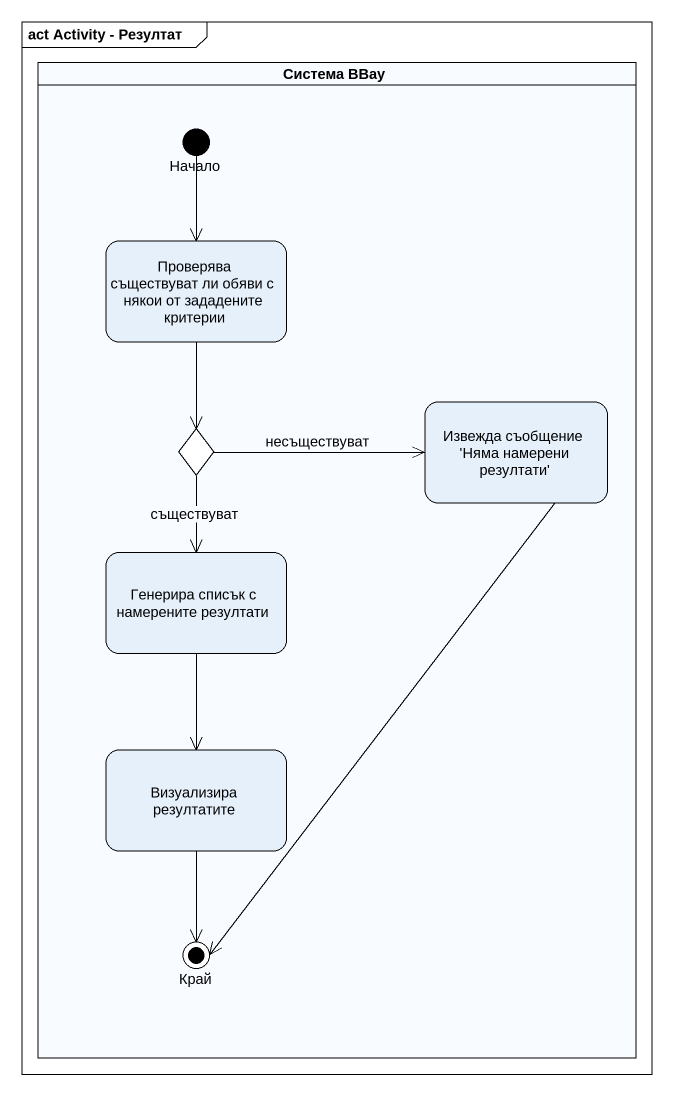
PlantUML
@startuml
mainframe act Activity - Резултат
hide empty description
state "Система BBay" as Система_BBay <<partition>> {
  state Начало <<start>>
  state "Проверява съществуват ли обяви с някои от зададените критерии" as Проверява_съществуват_ли
  state "Извежда съобщение 'Няма намерени резултати'" as Извежда_съобщение_Няма
  state choice1 <<choice>>
  state "Генерира списък с намерените резултати" as Генерира_списък_с
  state "Визуализира резултатите" as Визуализира_резултатите
  state Край <<end>>
}
Начало --> Проверява_съществуват_ли
Проверява_съществуват_ли --> choice1
Извежда_съобщение_Няма --> Край
choice1 -right-> Извежда_съобщение_Няма : несъществуват
choice1 --> Генерира_списък_с : съществуват
Генерира_списък_с --> Визуализира_резултатите
Визуализира_резултатите --> Край
@enduml
